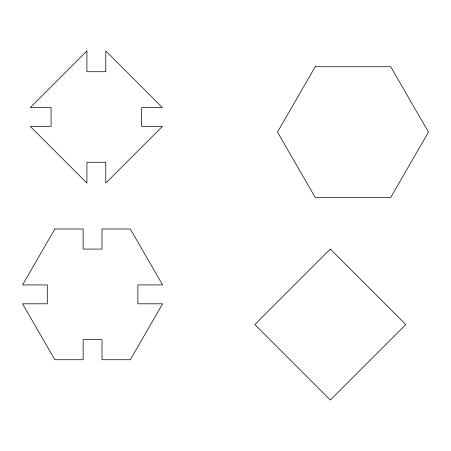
<?xml version="1.0" encoding="UTF-8"?>
<svg xmlns="http://www.w3.org/2000/svg" width="451" height="451" viewBox="0 0 451 451"><rect width="100%" height="100%" fill="white"/><g stroke="black" fill="none" stroke-linecap="round" stroke-linejoin="round"><path stroke-width="0.68" d="M54.842 229.007L22.55 284.936L47.293 284.936L47.293 303.805L22.55 303.805L54.842 359.735L83.147 359.735L83.147 339.659L102.016 339.659L102.016 359.735L130.316 359.735L162.608 303.805L137.865 303.805L137.865 284.936L162.608 284.936L130.316 229.007L102.016 229.007L102.016 249.087L83.147 249.087L83.147 229.007L54.842 229.007M315.238 66.731L277.495 132.098L315.238 197.465L390.713 197.465L428.45 132.098L390.713 66.731L315.238 66.731M86.919 50.963L30.313 107.569L51.07 107.569L51.07 126.438L30.313 126.438L86.919 183.044L86.919 162.287L105.788 162.287L105.788 183.044L162.394 126.438L141.637 126.438L141.637 107.569L162.394 107.569L105.788 50.963L105.788 71.715L86.919 71.715L86.919 50.963M330.329 249.087L254.854 324.562L330.329 400.037L405.81 324.562L330.329 249.087"/></g></svg>
